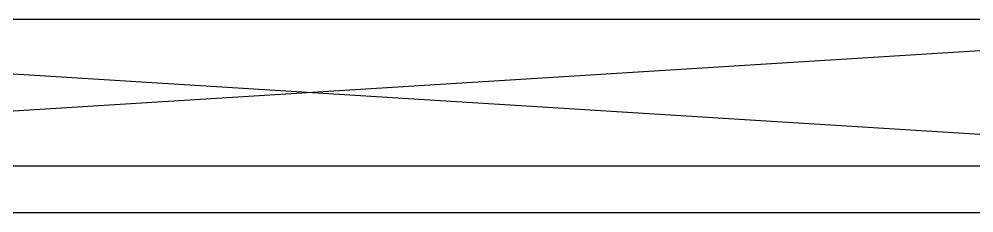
# Model space of a CAD drawing. Header units: inches. Extents: x 3.8 to 36.3, y 0.9 to 43.6.
# Drawn here: x 7.825 to 9.447, y 19.695 to 20.025 of the extents above; entities that cross this region are included whole.
import ezdxf

# ---------------------------------------------------------------- set-up
doc = ezdxf.new("R2010")
doc.units = ezdxf.units.IN
doc.header["$MEASUREMENT"] = 0
doc.layers.add('R-SWTS-DET1', color=1, linetype='Continuous')
doc.layers.add('R-SWTS-DET3', color=5, linetype='Continuous')

msp = doc.modelspace()

# ---------------------------------------------------------------- linework, layer by layer
at = {"layer": 'R-SWTS-DET1', "linetype": 'Continuous', "lineweight": 30}
for p, q in [((6.47523, 19.7748), (8.31923, 19.7748)), ((8.31923, 19.7748), (10.16323, 19.7748)), ((8.31923, 19.6948), (6.69423, 19.6948)), ((9.94423, 19.6948), (8.31923, 19.6948))]:
    msp.add_line(p, q, dxfattribs=at)
at = {"layer": 'R-SWTS-DET3'}
for p, q in [((5.56923, 20.0248), (11.06923, 20.0248)), ((6.31923, 20.0248), (10.31923, 19.7748)), ((10.31923, 20.0248), (6.31923, 19.7748))]:
    msp.add_line(p, q, dxfattribs=at)

doc.saveas('drawing.dxf')
